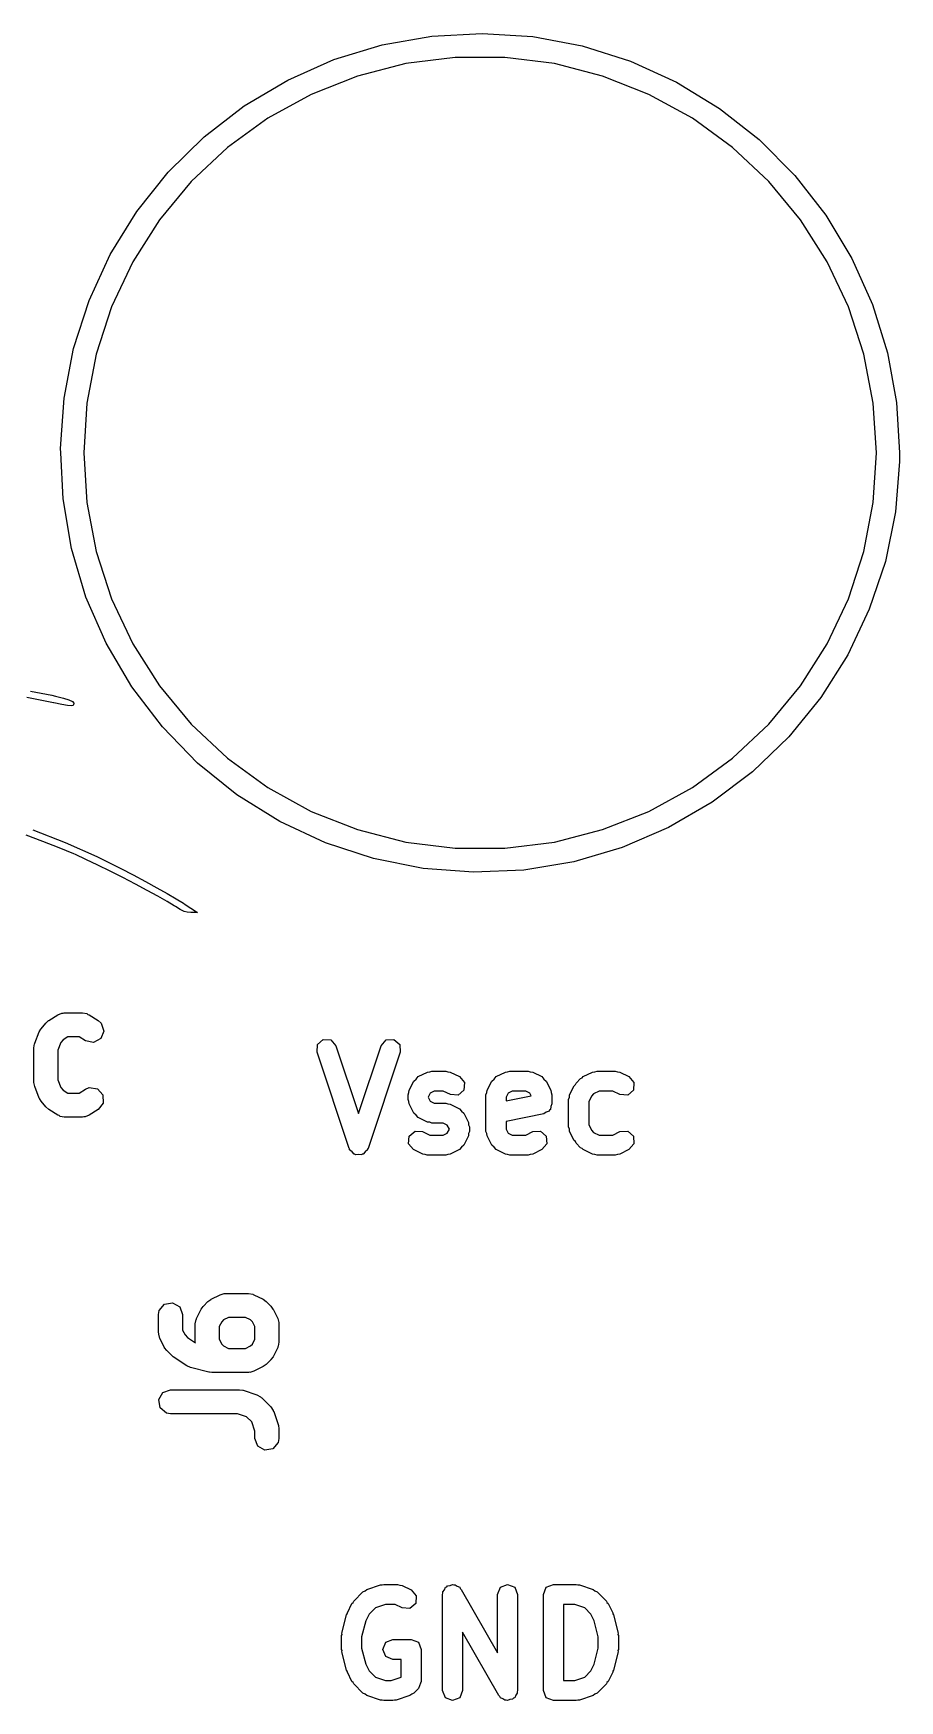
# Model space of a CAD drawing. Extents: x 83.3 to 116.6, y -116.7 to -83.3.
# Drawn here: x 111.22 to 116.61, y -93.78 to -83.39 of the extents above; entities that cross this region are included whole.
import ezdxf

# ---------------------------------------------------------------- set-up
doc = ezdxf.new("R2010")
doc.units = 0
doc.layers.add('BLACK', color=7, linetype='CONTINUOUS')

msp = doc.modelspace()

# ---------------------------------------------------------------- linework, layer by layer
at = {"layer": 'BLACK', "linetype": 'CONTINUOUS'}
for p, q in [((113.088, -83.549), (113.39, -83.4573)), ((113.39, -83.4573), (113.699, -83.4023)), ((113.699, -83.4023), (114.014, -83.385)), ((114.014, -83.385), (114.328, -83.4056)), ((114.328, -83.4056), (114.637, -83.4638)), ((112.801, -83.6763), (113.088, -83.549)), ((113.845, -83.535), (113.537, -83.5739)), ((114.155, -83.535), (113.845, -83.535)), ((114.463, -83.5739), (114.155, -83.535)), ((114.637, -83.4638), (114.937, -83.5587)), ((114.937, -83.5587), (115.224, -83.689)), ((113.237, -83.651), (112.948, -83.7652)), ((113.537, -83.5739), (113.237, -83.651)), ((114.763, -83.651), (114.463, -83.5739)), ((115.052, -83.7652), (114.763, -83.651)), ((112.53, -83.8372), (112.801, -83.6763)), ((112.948, -83.7652), (112.677, -83.9146)), ((115.323, -83.9146), (115.052, -83.7652)), ((115.224, -83.689), (115.492, -83.8527)), ((112.281, -84.0294), (112.53, -83.8372)), ((115.492, -83.8527), (115.74, -84.0475)), ((112.677, -83.9146), (112.426, -84.0969)), ((115.574, -84.0969), (115.323, -83.9146)), ((112.057, -84.2502), (112.281, -84.0294)), ((115.74, -84.0475), (115.962, -84.2707)), ((112.426, -84.0969), (112.2, -84.3093)), ((115.8, -84.3093), (115.574, -84.0969)), ((111.861, -84.4964), (112.057, -84.2502)), ((115.962, -84.2707), (116.155, -84.5188)), ((112.2, -84.3093), (112.002, -84.5482)), ((115.998, -84.5482), (115.8, -84.3093)), ((111.695, -84.7643), (111.861, -84.4964)), ((112.002, -84.5482), (111.836, -84.8101)), ((116.164, -84.8101), (115.998, -84.5482)), ((116.155, -84.5188), (116.317, -84.7885)), ((111.564, -85.0501), (111.695, -84.7643)), ((111.836, -84.8101), (111.704, -85.0908)), ((116.296, -85.0908), (116.164, -84.8101)), ((116.317, -84.7885), (116.446, -85.0757)), ((111.467, -85.3497), (111.564, -85.0501)), ((111.704, -85.0908), (111.608, -85.3858)), ((116.392, -85.3858), (116.296, -85.0908)), ((116.446, -85.0757), (116.54, -85.3762)), ((111.407, -85.6587), (111.467, -85.3497)), ((111.608, -85.3858), (111.55, -85.6904)), ((116.45, -85.6904), (116.392, -85.3858)), ((116.54, -85.3762), (116.596, -85.6858)), ((111.385, -85.9726), (111.407, -85.6587)), ((111.55, -85.6904), (111.53, -86)), ((116.47, -86), (116.45, -85.6904)), ((116.596, -85.6858), (116.615, -86)), ((111.387, -86), (111.385, -85.9726)), ((111.401, -86.287), (111.387, -86)), ((111.53, -86), (111.55, -86.3096)), ((116.45, -86.3096), (116.47, -86)), ((116.614, -86.0548), (116.589, -86.3685)), ((116.615, -86), (116.614, -86.0548)), ((111.454, -86.5971), (111.401, -86.287)), ((111.55, -86.3096), (111.608, -86.6142)), ((116.392, -86.6142), (116.45, -86.3096)), ((116.589, -86.3685), (116.526, -86.6768)), ((111.544, -86.8987), (111.454, -86.5971)), ((111.608, -86.6142), (111.704, -86.9092)), ((116.296, -86.9092), (116.392, -86.6142)), ((116.526, -86.6768), (116.426, -86.9754)), ((111.67, -87.1872), (111.544, -86.8987)), ((111.704, -86.9092), (111.836, -87.1899)), ((116.164, -87.1899), (116.296, -86.9092)), ((116.426, -86.9754), (116.292, -87.2598)), ((111.83, -87.4585), (111.67, -87.1872)), ((111.836, -87.1899), (112.002, -87.4518)), ((115.998, -87.4518), (116.164, -87.1899)), ((116.292, -87.2598), (116.124, -87.526)), ((111.198, -87.486), (111.332, -87.5111)), ((111.332, -87.5111), (111.354, -87.5161)), ((112.02, -87.7087), (111.83, -87.4585)), ((112.002, -87.4518), (112.2, -87.6907)), ((115.8, -87.6907), (115.998, -87.4518)), ((111.342, -87.5577), (111.175, -87.5257)), ((111.343, -87.558), (111.342, -87.5577)), ((111.394, -87.5692), (111.343, -87.558)), ((111.354, -87.5161), (111.404, -87.5288)), ((111.429, -87.5756), (111.394, -87.5692)), ((111.404, -87.5288), (111.438, -87.5398)), ((111.451, -87.5775), (111.429, -87.5756)), ((111.438, -87.5398), (111.46, -87.5498)), ((111.462, -87.575), (111.451, -87.5775)), ((111.46, -87.5498), (111.468, -87.5596)), ((111.466, -87.57), (111.462, -87.575)), ((111.468, -87.5596), (111.466, -87.57)), ((116.124, -87.526), (115.925, -87.77)), ((112.24, -87.9341), (112.02, -87.7087)), ((112.2, -87.6907), (112.426, -87.9031)), ((115.574, -87.9031), (115.8, -87.6907)), ((115.925, -87.77), (115.698, -87.9885)), ((112.426, -87.9031), (112.677, -88.0854)), ((115.323, -88.0854), (115.574, -87.9031)), ((112.485, -88.1316), (112.24, -87.9341)), ((115.698, -87.9885), (115.447, -88.1781)), ((112.752, -88.2981), (112.485, -88.1316)), ((112.677, -88.0854), (112.948, -88.2348)), ((115.052, -88.2348), (115.323, -88.0854)), ((112.948, -88.2348), (113.237, -88.349)), ((114.763, -88.349), (115.052, -88.2348)), ((115.447, -88.1781), (115.175, -88.3362)), ((113.037, -88.4314), (112.752, -88.2981)), ((115.175, -88.3362), (114.886, -88.4604)), ((111.276, -88.4219), (111.172, -88.3833)), ((111.213, -88.3511), (111.415, -88.4295)), ((111.377, -88.4617), (111.276, -88.4219)), ((111.415, -88.4295), (111.611, -88.5165)), ((113.336, -88.5294), (113.037, -88.4314)), ((113.237, -88.349), (113.537, -88.4261)), ((113.537, -88.4261), (113.845, -88.465)), ((114.155, -88.465), (114.463, -88.4261)), ((114.463, -88.4261), (114.763, -88.349)), ((111.468, -88.5002), (111.377, -88.4617)), ((111.478, -88.5045), (111.468, -88.5002)), ((111.544, -88.5348), (111.478, -88.5045)), ((111.618, -88.5697), (111.544, -88.5348)), ((111.611, -88.5165), (111.687, -88.5533)), ((111.687, -88.5533), (111.762, -88.5914)), ((113.645, -88.5908), (113.336, -88.5294)), ((113.845, -88.465), (114.155, -88.465)), ((114.584, -88.549), (114.273, -88.6007)), ((114.886, -88.4604), (114.584, -88.549)), ((111.695, -88.6079), (111.618, -88.5697)), ((111.774, -88.6479), (111.695, -88.6079)), ((111.762, -88.5914), (111.839, -88.6313)), ((111.852, -88.6882), (111.774, -88.6479)), ((111.839, -88.6313), (111.914, -88.6717)), ((113.959, -88.6147), (113.645, -88.5908)), ((114.273, -88.6007), (113.959, -88.6147)), ((111.925, -88.7275), (111.852, -88.6882)), ((111.914, -88.6717), (111.986, -88.711)), ((111.992, -88.7642), (111.925, -88.7275)), ((111.986, -88.711), (112.051, -88.7477)), ((112.051, -88.7477), (112.107, -88.7804)), ((112.049, -88.797), (111.992, -88.7642)), ((112.094, -88.8244), (112.049, -88.797)), ((112.101, -88.8288), (112.094, -88.8244)), ((112.132, -88.8475), (112.101, -88.8288)), ((112.107, -88.7804), (112.151, -88.8075)), ((112.155, -88.8584), (112.132, -88.8475)), ((112.151, -88.8075), (112.156, -88.8104)), ((112.175, -88.8636), (112.155, -88.8584)), ((112.156, -88.8104), (112.239, -88.8646)), ((112.198, -88.8648), (112.175, -88.8636)), ((112.239, -88.8646), (112.198, -88.8648)), ((111.263, -89.5931), (111.264, -89.5906)), ((111.264, -89.5906), (111.293, -89.5549)), ((111.293, -89.5549), (111.311, -89.5387)), ((111.311, -89.5387), (111.312, -89.5381)), ((111.312, -89.5381), (111.369, -89.5024)), ((111.369, -89.5024), (111.393, -89.4926)), ((111.393, -89.4926), (111.401, -89.4938)), ((111.401, -89.4938), (111.409, -89.491)), ((111.409, -89.491), (111.523, -89.491)), ((111.523, -89.491), (111.549, -89.4955)), ((111.549, -89.4955), (111.555, -89.5007)), ((111.555, -89.5007), (111.563, -89.5024)), ((111.563, -89.5024), (111.62, -89.5381)), ((111.62, -89.5381), (111.639, -89.5556)), ((111.639, -89.5556), (111.655, -89.6043)), ((111.219, -89.7089), (111.224, -89.6832)), ((111.224, -89.6832), (111.225, -89.6823)), ((111.225, -89.681), (111.253, -89.6096)), ((111.225, -89.6823), (111.225, -89.681)), ((111.253, -89.6096), (111.263, -89.5931)), ((111.388, -89.6756), (111.369, -89.7233)), ((111.402, -89.6585), (111.388, -89.6756)), ((111.43, -89.641), (111.402, -89.6585)), ((111.501, -89.641), (111.43, -89.641)), ((111.54, -89.6653), (111.501, -89.641)), ((111.59, -89.676), (111.54, -89.6653)), ((111.636, -89.6519), (111.59, -89.676)), ((111.655, -89.6043), (111.636, -89.6519)), ((112.984, -89.7358), (112.987, -89.6881)), ((112.987, -89.6881), (113.023, -89.6568)), ((113.023, -89.6568), (113.071, -89.6602)), ((113.071, -89.6602), (113.102, -89.6963)), ((113.102, -89.6963), (113.243, -90.1184)), ((113.243, -90.1184), (113.384, -89.6963)), ((113.384, -89.6963), (113.415, -89.6602)), ((113.415, -89.6602), (113.463, -89.6568)), ((113.463, -89.6568), (113.499, -89.6881)), ((113.499, -89.6881), (113.502, -89.7358)), ((111.219, -89.9231), (111.219, -89.7089)), ((111.369, -89.7233), (111.369, -89.9087)), ((113.184, -90.3358), (112.984, -89.7358)), ((113.502, -89.7358), (113.302, -90.3358)), ((113.587, -89.9167), (113.602, -89.9037)), ((113.602, -89.9037), (113.615, -89.8887)), ((113.615, -89.8887), (113.672, -89.8602)), ((113.672, -89.8602), (113.687, -89.8591)), ((113.687, -89.8591), (113.7, -89.8536)), ((113.7, -89.8536), (113.786, -89.8536)), ((113.786, -89.8536), (113.799, -89.8591)), ((113.799, -89.8591), (113.814, -89.8602)), ((113.814, -89.8602), (113.871, -89.8887)), ((113.871, -89.8887), (113.902, -89.9249)), ((114.073, -89.9167), (114.088, -89.9037)), ((114.088, -89.9037), (114.101, -89.8887)), ((114.101, -89.8887), (114.158, -89.8602)), ((114.158, -89.8602), (114.172, -89.8591)), ((114.172, -89.8591), (114.186, -89.8536)), ((114.186, -89.8536), (114.3, -89.8536)), ((114.3, -89.8536), (114.313, -89.8591)), ((114.313, -89.8591), (114.328, -89.8602)), ((114.328, -89.8602), (114.385, -89.8887)), ((114.385, -89.8887), (114.398, -89.9037)), ((114.398, -89.9037), (114.413, -89.9167)), ((114.599, -89.929), (114.627, -89.9004)), ((114.627, -89.9004), (114.637, -89.8965)), ((114.637, -89.8965), (114.643, -89.8887)), ((114.643, -89.8887), (114.701, -89.8602)), ((114.701, -89.8602), (114.715, -89.8591)), ((114.715, -89.8591), (114.729, -89.8536)), ((114.729, -89.8536), (114.843, -89.8536)), ((114.843, -89.8536), (114.856, -89.8591)), ((114.856, -89.8591), (114.871, -89.8602)), ((114.871, -89.8602), (114.928, -89.8887)), ((114.928, -89.8887), (114.959, -89.9249)), ((111.22, -89.9243), (111.219, -89.9231)), ((111.219, -89.9255), (111.22, -89.9243)), ((111.225, -89.951), (111.219, -89.9255)), ((111.253, -90.0224), (111.225, -89.951)), ((111.369, -89.9087), (111.388, -89.9564)), ((111.388, -89.9564), (111.402, -89.9735)), ((111.402, -89.9735), (111.43, -89.991)), ((111.43, -89.991), (111.501, -89.991)), ((111.501, -89.991), (111.54, -89.9667)), ((111.54, -89.9667), (111.564, -89.9569)), ((111.564, -89.9569), (111.615, -89.9641)), ((111.615, -89.9641), (111.65, -90.0022)), ((111.65, -90.0022), (111.651, -90.0535)), ((113.552, -90.0018), (113.557, -89.9883)), ((113.552, -90.0303), (113.552, -90.0018)), ((113.557, -89.9883), (113.558, -89.9738)), ((113.558, -89.9738), (113.587, -89.9167)), ((113.689, -89.9912), (113.677, -90.0161)), ((113.715, -89.9786), (113.689, -89.9912)), ((113.771, -89.9786), (113.715, -89.9786)), ((113.815, -90.0005), (113.771, -89.9786)), ((113.863, -90.0039), (113.815, -90.0005)), ((113.899, -89.9726), (113.863, -90.0039)), ((113.902, -89.9249), (113.899, -89.9726)), ((114.037, -90.0018), (114.043, -89.9883)), ((114.037, -90.2303), (114.037, -90.0018)), ((114.043, -89.9883), (114.044, -89.9738)), ((114.044, -89.9738), (114.073, -89.9167)), ((114.175, -89.9912), (114.162, -90.0165)), ((114.162, -90.0398), (114.319, -90.0085)), ((114.2, -89.9786), (114.175, -89.9912)), ((114.285, -89.9786), (114.2, -89.9786)), ((114.311, -89.9912), (114.285, -89.9786)), ((114.319, -90.0085), (114.311, -89.9912)), ((114.413, -89.9167), (114.442, -89.9738)), ((114.442, -89.9738), (114.443, -89.9883)), ((114.443, -89.9883), (114.448, -90.0018)), ((114.448, -90.0018), (114.448, -90.0589)), ((114.557, -90.0169), (114.558, -90.0024)), ((114.558, -90.0024), (114.587, -89.9453)), ((114.587, -89.9453), (114.595, -89.9385)), ((114.595, -89.9385), (114.599, -89.929)), ((114.708, -89.996), (114.694, -90.0102)), ((114.743, -89.9786), (114.708, -89.996)), ((114.828, -89.9786), (114.743, -89.9786)), ((114.872, -90.0005), (114.828, -89.9786)), ((114.92, -90.0039), (114.872, -90.0005)), ((114.956, -89.9726), (114.92, -90.0039)), ((114.959, -89.9249), (114.956, -89.9726)), ((111.255, -90.0244), (111.253, -90.0224)), ((111.264, -90.0414), (111.255, -90.0244)), ((111.293, -90.0771), (111.264, -90.0414)), ((111.294, -90.0776), (111.293, -90.0771)), ((111.312, -90.0939), (111.294, -90.0776)), ((111.369, -90.1296), (111.312, -90.0939)), ((111.62, -90.0939), (111.563, -90.1296)), ((111.651, -90.0535), (111.62, -90.0939)), ((113.557, -90.0438), (113.552, -90.0303)), ((113.558, -90.0583), (113.557, -90.0438)), ((113.587, -90.1154), (113.558, -90.0583)), ((113.677, -90.0161), (113.689, -90.0409)), ((113.689, -90.0409), (113.715, -90.0536)), ((113.715, -90.0536), (113.786, -90.0536)), ((113.786, -90.0536), (113.799, -90.0591)), ((113.799, -90.0591), (113.814, -90.0602)), ((113.814, -90.0602), (113.871, -90.0887)), ((113.871, -90.0887), (113.884, -90.1037)), ((113.884, -90.1037), (113.899, -90.1167)), ((114.162, -90.0165), (114.162, -90.0398)), ((114.413, -90.1101), (114.398, -90.1202)), ((114.43, -90.1031), (114.413, -90.1101)), ((114.432, -90.0972), (114.43, -90.1031)), ((114.438, -90.0936), (114.432, -90.0972)), ((114.441, -90.0757), (114.438, -90.0936)), ((114.448, -90.0589), (114.441, -90.0757)), ((114.552, -90.0303), (114.557, -90.0169)), ((114.552, -90.2018), (114.552, -90.0303)), ((114.694, -90.0102), (114.677, -90.0451)), ((114.677, -90.0451), (114.677, -90.187)), ((111.377, -90.1313), (111.369, -90.1296)), ((111.383, -90.1365), (111.377, -90.1313)), ((111.409, -90.141), (111.383, -90.1365)), ((111.523, -90.141), (111.409, -90.141)), ((111.53, -90.1382), (111.523, -90.141)), ((111.538, -90.1394), (111.53, -90.1382)), ((111.563, -90.1296), (111.538, -90.1394)), ((113.602, -90.1284), (113.587, -90.1154)), ((113.615, -90.1434), (113.602, -90.1284)), ((113.672, -90.172), (113.615, -90.1434)), ((113.687, -90.173), (113.672, -90.172)), ((113.7, -90.1786), (113.687, -90.173)), ((113.771, -90.1786), (113.7, -90.1786)), ((113.796, -90.1912), (113.771, -90.1786)), ((113.809, -90.2161), (113.796, -90.1912)), ((113.796, -90.2409), (113.809, -90.2161)), ((113.899, -90.1167), (113.927, -90.1738)), ((113.927, -90.1738), (113.928, -90.1883)), ((113.928, -90.1883), (113.934, -90.2018)), ((113.934, -90.2018), (113.934, -90.2303)), ((114.398, -90.1202), (114.162, -90.1673)), ((114.162, -90.1673), (114.162, -90.2156)), ((114.162, -90.2156), (114.175, -90.2409)), ((114.557, -90.2152), (114.552, -90.2018)), ((114.558, -90.2297), (114.557, -90.2152)), ((114.677, -90.187), (114.694, -90.2219)), ((113.555, -90.3073), (113.558, -90.2595)), ((113.586, -90.3434), (113.555, -90.3073)), ((113.558, -90.2595), (113.595, -90.2282)), ((113.595, -90.2282), (113.642, -90.2316)), ((113.642, -90.2316), (113.686, -90.2536)), ((113.686, -90.2536), (113.771, -90.2536)), ((113.771, -90.2536), (113.796, -90.2409)), ((113.899, -90.3154), (113.884, -90.3284)), ((113.927, -90.2583), (113.899, -90.3154)), ((113.928, -90.2438), (113.927, -90.2583)), ((113.934, -90.2303), (113.928, -90.2438)), ((114.043, -90.2438), (114.037, -90.2303)), ((114.044, -90.2583), (114.043, -90.2438)), ((114.073, -90.3154), (114.044, -90.2583)), ((114.088, -90.3284), (114.073, -90.3154)), ((114.175, -90.2409), (114.2, -90.2536)), ((114.2, -90.2536), (114.285, -90.2536)), ((114.285, -90.2536), (114.329, -90.2316)), ((114.329, -90.2316), (114.377, -90.2282)), ((114.377, -90.2282), (114.413, -90.2595)), ((114.416, -90.3073), (114.385, -90.3434)), ((114.413, -90.2595), (114.416, -90.3073)), ((114.587, -90.2869), (114.558, -90.2297)), ((114.595, -90.2936), (114.587, -90.2869)), ((114.599, -90.3031), (114.595, -90.2936)), ((114.627, -90.3317), (114.599, -90.3031)), ((114.694, -90.2219), (114.708, -90.2361)), ((114.708, -90.2361), (114.743, -90.2536)), ((114.743, -90.2536), (114.828, -90.2536)), ((114.828, -90.2536), (114.872, -90.2316)), ((114.872, -90.2316), (114.92, -90.2282)), ((114.92, -90.2282), (114.956, -90.2595)), ((114.959, -90.3073), (114.928, -90.3434)), ((114.956, -90.2595), (114.959, -90.3073)), ((113.187, -90.3394), (113.184, -90.3358)), ((113.187, -90.344), (113.187, -90.3394)), ((113.202, -90.357), (113.187, -90.344)), ((113.215, -90.372), (113.202, -90.357)), ((113.22, -90.3723), (113.215, -90.372)), ((113.223, -90.3754), (113.22, -90.3723)), ((113.243, -90.3739), (113.223, -90.3754)), ((113.263, -90.3754), (113.243, -90.3739)), ((113.266, -90.3723), (113.263, -90.3754)), ((113.271, -90.372), (113.266, -90.3723)), ((113.284, -90.357), (113.271, -90.372)), ((113.299, -90.344), (113.284, -90.357)), ((113.302, -90.3358), (113.299, -90.3393)), ((113.299, -90.3393), (113.299, -90.344)), ((113.643, -90.372), (113.586, -90.3434)), ((113.658, -90.373), (113.643, -90.372)), ((113.671, -90.3786), (113.658, -90.373)), ((113.786, -90.3786), (113.671, -90.3786)), ((113.799, -90.373), (113.786, -90.3786)), ((113.814, -90.372), (113.799, -90.373)), ((113.871, -90.3434), (113.814, -90.372)), ((113.884, -90.3284), (113.871, -90.3434)), ((114.101, -90.3434), (114.088, -90.3284)), ((114.158, -90.372), (114.101, -90.3434)), ((114.172, -90.373), (114.158, -90.372)), ((114.186, -90.3786), (114.172, -90.373)), ((114.3, -90.3786), (114.186, -90.3786)), ((114.313, -90.373), (114.3, -90.3786)), ((114.328, -90.372), (114.313, -90.373)), ((114.385, -90.3434), (114.328, -90.372)), ((114.637, -90.3356), (114.627, -90.3317)), ((114.643, -90.3434), (114.637, -90.3356)), ((114.701, -90.372), (114.643, -90.3434)), ((114.715, -90.373), (114.701, -90.372)), ((114.729, -90.3786), (114.715, -90.373)), ((114.843, -90.3786), (114.729, -90.3786)), ((114.856, -90.373), (114.843, -90.3786)), ((114.871, -90.372), (114.856, -90.373)), ((114.928, -90.3434), (114.871, -90.372)), ((112.324, -91.2765), (112.381, -91.2479)), ((112.381, -91.2479), (112.406, -91.2405)), ((112.406, -91.2405), (112.41, -91.2415)), ((112.41, -91.2415), (112.414, -91.24)), ((112.414, -91.24), (112.557, -91.24)), ((112.557, -91.24), (112.583, -91.2445)), ((112.583, -91.2445), (112.586, -91.2474)), ((112.586, -91.2474), (112.591, -91.2479)), ((112.591, -91.2479), (112.648, -91.2765)), ((111.996, -91.3721), (112.001, -91.3465)), ((112.001, -91.3465), (112.034, -91.3072)), ((112.034, -91.3072), (112.084, -91.2983)), ((112.084, -91.2983), (112.129, -91.3239)), ((112.129, -91.3239), (112.146, -91.3721)), ((112.233, -91.3957), (112.261, -91.3386)), ((112.261, -91.3386), (112.275, -91.3206)), ((112.275, -91.3206), (112.276, -91.3191)), ((112.276, -91.3191), (112.304, -91.2905)), ((112.304, -91.2905), (112.322, -91.2777)), ((112.322, -91.2777), (112.324, -91.2765)), ((112.648, -91.2765), (112.666, -91.2898)), ((112.666, -91.2898), (112.667, -91.2905)), ((112.667, -91.2905), (112.696, -91.3191)), ((112.696, -91.3191), (112.709, -91.3375)), ((112.709, -91.3375), (112.71, -91.3386)), ((112.71, -91.3386), (112.739, -91.3957)), ((111.996, -91.4864), (111.996, -91.3721)), ((112.146, -91.3721), (112.146, -91.4687)), ((112.225, -91.4293), (112.23, -91.4036)), ((112.225, -91.5436), (112.225, -91.4293)), ((112.23, -91.4036), (112.232, -91.4002)), ((112.232, -91.4002), (112.233, -91.3957)), ((112.39, -91.4166), (112.375, -91.447)), ((112.375, -91.447), (112.375, -91.5259)), ((112.402, -91.4052), (112.39, -91.4166)), ((112.432, -91.39), (112.402, -91.4052)), ((112.539, -91.39), (112.432, -91.39)), ((112.57, -91.4052), (112.539, -91.39)), ((112.581, -91.4166), (112.57, -91.4052)), ((112.596, -91.447), (112.581, -91.4166)), ((112.596, -91.5259), (112.596, -91.447)), ((112.739, -91.3957), (112.746, -91.4207)), ((112.746, -91.4207), (112.745, -91.4251)), ((112.745, -91.4251), (112.746, -91.4293)), ((112.746, -91.4293), (112.746, -91.5436)), ((111.998, -91.4906), (111.996, -91.4864)), ((111.997, -91.495), (111.998, -91.4906)), ((112.004, -91.52), (111.997, -91.495)), ((112.033, -91.5771), (112.004, -91.52)), ((112.146, -91.4687), (112.162, -91.4991)), ((112.162, -91.4991), (112.176, -91.5139)), ((112.176, -91.5139), (112.226, -91.5472)), ((112.226, -91.5472), (112.225, -91.5436)), ((112.375, -91.5259), (112.39, -91.5563)), ((112.39, -91.5563), (112.402, -91.5676)), ((112.402, -91.5676), (112.432, -91.5829)), ((112.539, -91.5829), (112.57, -91.5676)), ((112.57, -91.5676), (112.581, -91.5563)), ((112.581, -91.5563), (112.596, -91.5259)), ((112.746, -91.5436), (112.742, -91.5692)), ((112.034, -91.5782), (112.033, -91.5771)), ((112.047, -91.5966), (112.034, -91.5782)), ((112.076, -91.6252), (112.047, -91.5966)), ((112.079, -91.6267), (112.076, -91.6252)), ((112.087, -91.6345), (112.079, -91.6267)), ((112.173, -91.6917), (112.087, -91.6345)), ((112.432, -91.5829), (112.539, -91.5829)), ((112.696, -91.6537), (112.667, -91.6823)), ((112.697, -91.6523), (112.696, -91.6537)), ((112.71, -91.6343), (112.697, -91.6523)), ((112.739, -91.5771), (112.71, -91.6343)), ((112.742, -91.5692), (112.739, -91.5727)), ((112.739, -91.5727), (112.739, -91.5771)), ((112.173, -91.6918), (112.173, -91.6917)), ((112.196, -91.702), (112.173, -91.6918)), ((112.31, -91.7306), (112.196, -91.702)), ((112.314, -91.7303), (112.31, -91.7306)), ((112.329, -91.7329), (112.314, -91.7303)), ((112.557, -91.7329), (112.329, -91.7329)), ((112.561, -91.7313), (112.557, -91.7329)), ((112.566, -91.7324), (112.561, -91.7313)), ((112.591, -91.7249), (112.566, -91.7324)), ((112.648, -91.6964), (112.591, -91.7249)), ((112.649, -91.6952), (112.648, -91.6964)), ((112.667, -91.6823), (112.649, -91.6952)), ((111.998, -91.902), (112.023, -91.8575)), ((112.023, -91.8575), (112.071, -91.84)), ((112.071, -91.84), (112.5, -91.84)), ((112.5, -91.84), (112.522, -91.8439)), ((112.522, -91.8439), (112.524, -91.8438)), ((112.524, -91.8438), (112.609, -91.8724)), ((112.609, -91.8724), (112.632, -91.8848)), ((112.006, -91.9525), (111.998, -91.902)), ((112.046, -91.9855), (112.006, -91.9525)), ((112.632, -91.8848), (112.635, -91.8886)), ((112.635, -91.8886), (112.639, -91.8905)), ((112.639, -91.8905), (112.696, -91.9477)), ((112.696, -91.9477), (112.711, -91.969)), ((112.711, -91.969), (112.711, -91.9735)), ((112.711, -91.9735), (112.714, -91.977)), ((112.714, -91.977), (112.743, -92.0627)), ((112.071, -91.99), (112.046, -91.9855)), ((112.488, -91.99), (112.071, -91.99)), ((112.545, -92.0091), (112.488, -91.99)), ((112.577, -92.0412), (112.545, -92.0091)), ((112.596, -92.0986), (112.577, -92.0412)), ((112.743, -92.0627), (112.746, -92.0849)), ((112.746, -92.0849), (112.746, -92.0864)), ((112.746, -92.0864), (112.746, -92.1436)), ((112.596, -92.1436), (112.596, -92.0986)), ((112.614, -92.1918), (112.596, -92.1436)), ((112.742, -92.1692), (112.709, -92.2085)), ((112.746, -92.1436), (112.742, -92.1692)), ((112.658, -92.2174), (112.614, -92.1918)), ((112.709, -92.2085), (112.658, -92.2174)), ((113.213, -93.1576), (113.27, -93.1004)), ((113.27, -93.1004), (113.284, -93.0949)), ((113.284, -93.0949), (113.295, -93.0853)), ((113.295, -93.0853), (113.38, -93.0568)), ((113.38, -93.0568), (113.39, -93.0575)), ((113.39, -93.0575), (113.4, -93.0536)), ((113.4, -93.0536), (113.486, -93.0536)), ((113.486, -93.0536), (113.499, -93.0591)), ((113.499, -93.0591), (113.514, -93.0602)), ((113.514, -93.0602), (113.571, -93.0887)), ((113.571, -93.0887), (113.602, -93.1249)), ((113.602, -93.1249), (113.599, -93.1726)), ((113.766, -93.1161), (113.769, -93.1081)), ((113.766, -93.7161), (113.766, -93.1161)), ((113.768, -93.0996), (113.778, -93.0868)), ((113.769, -93.1081), (113.768, -93.0996)), ((113.778, -93.0868), (113.784, -93.0719)), ((113.784, -93.0719), (113.792, -93.0686)), ((113.792, -93.0686), (113.798, -93.0618)), ((113.798, -93.0618), (113.814, -93.0598)), ((113.814, -93.0598), (113.829, -93.0536)), ((113.829, -93.0536), (113.837, -93.0568)), ((113.837, -93.0568), (113.845, -93.0558)), ((113.845, -93.0558), (113.858, -93.0657)), ((113.858, -93.0657), (113.873, -93.0719)), ((113.873, -93.0719), (113.876, -93.0798)), ((113.876, -93.0798), (113.883, -93.085)), ((113.883, -93.085), (114.109, -93.4807)), ((114.109, -93.1161), (114.127, -93.0719)), ((114.109, -93.4807), (114.109, -93.1161)), ((114.127, -93.0719), (114.171, -93.0536)), ((114.171, -93.0536), (114.216, -93.0719)), ((114.216, -93.0719), (114.234, -93.1161)), ((114.234, -93.1161), (114.234, -93.7161)), ((114.395, -93.1161), (114.413, -93.0719)), ((114.395, -93.7161), (114.395, -93.1161)), ((114.413, -93.0719), (114.457, -93.0536)), ((114.457, -93.0536), (114.6, -93.0536)), ((114.6, -93.0536), (114.61, -93.0575)), ((114.61, -93.0575), (114.62, -93.0568)), ((114.62, -93.0568), (114.705, -93.0853)), ((114.705, -93.0853), (114.716, -93.0949)), ((114.716, -93.0949), (114.73, -93.1004)), ((114.73, -93.1004), (114.787, -93.1576)), ((113.173, -93.231), (113.201, -93.1738)), ((113.201, -93.1738), (113.209, -93.1671)), ((113.209, -93.1671), (113.213, -93.1576)), ((113.348, -93.1993), (113.309, -93.2388)), ((113.41, -93.1786), (113.348, -93.1993)), ((113.471, -93.1786), (113.41, -93.1786)), ((113.515, -93.2005), (113.471, -93.1786)), ((113.563, -93.2039), (113.515, -93.2005)), ((113.599, -93.1726), (113.563, -93.2039)), ((114.52, -93.1786), (114.52, -93.6536)), ((114.59, -93.1786), (114.52, -93.1786)), ((114.652, -93.1993), (114.59, -93.1786)), ((114.691, -93.2388), (114.652, -93.1993)), ((114.787, -93.1576), (114.791, -93.1671)), ((114.791, -93.1671), (114.799, -93.1738)), ((114.799, -93.1738), (114.827, -93.231)), ((113.139, -93.358), (113.168, -93.2438)), ((113.168, -93.2438), (113.172, -93.2381)), ((113.172, -93.2381), (113.173, -93.231)), ((113.288, -93.2807), (113.262, -93.3809)), ((113.309, -93.2388), (113.288, -93.2807)), ((114.712, -93.2807), (114.691, -93.2388)), ((114.737, -93.3809), (114.712, -93.2807)), ((114.827, -93.231), (114.828, -93.238)), ((114.828, -93.238), (114.832, -93.2438)), ((114.832, -93.2438), (114.861, -93.358)), ((113.137, -93.3732), (113.141, -93.3659)), ((113.137, -93.4589), (113.137, -93.3732)), ((113.141, -93.3659), (113.139, -93.358)), ((113.262, -93.3809), (113.262, -93.4512)), ((113.395, -93.4589), (113.413, -93.4147)), ((113.413, -93.4147), (113.457, -93.3964)), ((113.457, -93.3964), (113.571, -93.3964)), ((113.571, -93.3964), (113.616, -93.4147)), ((113.616, -93.4147), (113.634, -93.4589)), ((114.117, -93.7471), (113.891, -93.3514)), ((113.891, -93.3514), (113.891, -93.7161)), ((114.737, -93.4512), (114.737, -93.3809)), ((114.861, -93.358), (114.859, -93.3659)), ((114.859, -93.3659), (114.862, -93.3732)), ((114.862, -93.3732), (114.862, -93.4589)), ((113.141, -93.4662), (113.137, -93.4589)), ((113.139, -93.4741), (113.141, -93.4662)), ((113.168, -93.5884), (113.139, -93.4741)), ((113.262, -93.4512), (113.288, -93.5514)), ((113.413, -93.5031), (113.395, -93.4589)), ((113.457, -93.5214), (113.413, -93.5031)), ((113.509, -93.5214), (113.457, -93.5214)), ((113.509, -93.6329), (113.509, -93.5214)), ((113.634, -93.4589), (113.634, -93.6589)), ((114.712, -93.5514), (114.737, -93.4512)), ((114.861, -93.4741), (114.832, -93.5884)), ((114.862, -93.4589), (114.859, -93.4662)), ((114.859, -93.4662), (114.861, -93.4741)), ((113.172, -93.5941), (113.168, -93.5884)), ((113.173, -93.6012), (113.172, -93.5941)), ((113.201, -93.6583), (113.173, -93.6012)), ((113.288, -93.5514), (113.309, -93.5933)), ((113.309, -93.5933), (113.348, -93.6329)), ((113.348, -93.6329), (113.41, -93.6536)), ((113.447, -93.6536), (113.509, -93.6329)), ((114.59, -93.6536), (114.652, -93.6329)), ((114.652, -93.6329), (114.691, -93.5933)), ((114.691, -93.5933), (114.712, -93.5514)), ((114.827, -93.6012), (114.799, -93.6583)), ((114.828, -93.5941), (114.827, -93.6012)), ((114.832, -93.5884), (114.828, -93.5941)), ((113.209, -93.665), (113.201, -93.6583)), ((113.213, -93.6745), (113.209, -93.665)), ((113.27, -93.7317), (113.213, -93.6745)), ((113.284, -93.7372), (113.27, -93.7317)), ((113.295, -93.7468), (113.284, -93.7372)), ((113.38, -93.7754), (113.295, -93.7468)), ((113.41, -93.6536), (113.447, -93.6536)), ((113.563, -93.7468), (113.477, -93.7754)), ((113.574, -93.7372), (113.563, -93.7468)), ((113.587, -93.7317), (113.574, -93.7372)), ((113.616, -93.7031), (113.587, -93.7317)), ((113.629, -93.6703), (113.616, -93.7031)), ((113.634, -93.6589), (113.629, -93.6703)), ((113.784, -93.7603), (113.766, -93.7161)), ((113.891, -93.7161), (113.873, -93.7603)), ((114.124, -93.7523), (114.117, -93.7471)), ((114.222, -93.7453), (114.216, -93.7603)), ((114.232, -93.7325), (114.222, -93.7453)), ((114.234, -93.7161), (114.231, -93.724)), ((114.231, -93.724), (114.232, -93.7325)), ((114.413, -93.7603), (114.395, -93.7161)), ((114.52, -93.6536), (114.59, -93.6536)), ((114.705, -93.7468), (114.62, -93.7754)), ((114.716, -93.7372), (114.705, -93.7468)), ((114.73, -93.7317), (114.716, -93.7372)), ((114.787, -93.6745), (114.73, -93.7317)), ((114.791, -93.665), (114.787, -93.6745)), ((114.799, -93.6583), (114.791, -93.665)), ((113.39, -93.7746), (113.38, -93.7754)), ((113.4, -93.7786), (113.39, -93.7746)), ((113.457, -93.7786), (113.4, -93.7786)), ((113.467, -93.7746), (113.457, -93.7786)), ((113.477, -93.7754), (113.467, -93.7746)), ((113.829, -93.7786), (113.784, -93.7603)), ((113.873, -93.7603), (113.829, -93.7786)), ((114.127, -93.7603), (114.124, -93.7523)), ((114.142, -93.7664), (114.127, -93.7603)), ((114.155, -93.7764), (114.142, -93.7664)), ((114.163, -93.7753), (114.155, -93.7764)), ((114.171, -93.7786), (114.163, -93.7753)), ((114.186, -93.7724), (114.171, -93.7786)), ((114.202, -93.7703), (114.186, -93.7724)), ((114.208, -93.7635), (114.202, -93.7703)), ((114.216, -93.7603), (114.208, -93.7635)), ((114.457, -93.7786), (114.413, -93.7603)), ((114.6, -93.7786), (114.457, -93.7786)), ((114.61, -93.7746), (114.6, -93.7786)), ((114.62, -93.7754), (114.61, -93.7746))]:
    msp.add_line(p, q, dxfattribs=at)

doc.saveas('drawing.dxf')
